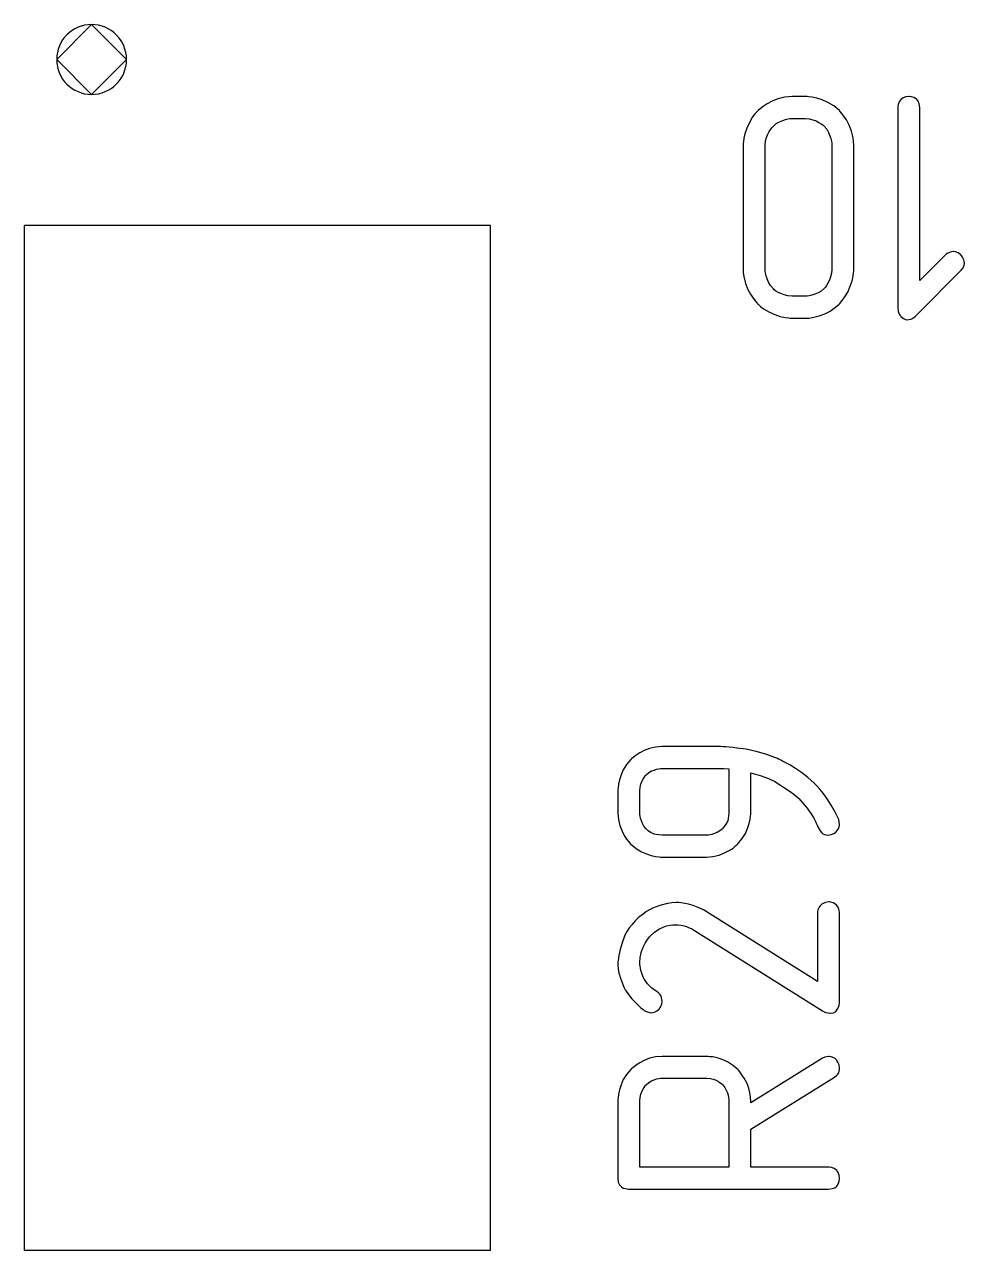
# Model space of a CAD drawing. Header units: inches. Extents: x 0 to 594, y -420 to 0.
# Drawn here: x 178.64 to 182.68, y -98.6 to -93.33 of the extents above; entities that cross this region are included whole.
import ezdxf

# ---------------------------------------------------------------- set-up
doc = ezdxf.new("R2010")
doc.units = ezdxf.units.IN
doc.header["$MEASUREMENT"] = 0

msp = doc.modelspace()

# ---------------------------------------------------------------- linework, layer by layer
at = {"color": 18, "true_color": 0x000000}
for p, q in [((178.9284, -93.3328), (178.7784, -93.4828)), ((179.0784, -93.4828), (178.9284, -93.3328)), ((178.7784, -93.4828), (178.9284, -93.6328)), ((178.9284, -93.6328), (179.0784, -93.4828)), ((181.8109, -93.6847), (181.7982, -93.6945)), ((181.8278, -93.6734), (181.8109, -93.6847)), ((181.8489, -93.6621), (181.8278, -93.6734)), ((181.8743, -93.6523), (181.8489, -93.6621)), ((181.9039, -93.6452), (181.8743, -93.6523)), ((181.9194, -93.6438), (181.9039, -93.6452)), ((181.9349, -93.6424), (181.9194, -93.6438)), ((181.9998, -93.6424), (181.9349, -93.6424)), ((182.0054, -93.6438), (181.9998, -93.6424)), ((182.0209, -93.6452), (182.0054, -93.6438)), ((182.0406, -93.6494), (182.0209, -93.6452)), ((182.0646, -93.6565), (182.0406, -93.6494)), ((182.0886, -93.6678), (182.0646, -93.6565)), ((182.1139, -93.6819), (182.0886, -93.6678)), ((182.1379, -93.7016), (182.1139, -93.6819)), ((182.3903, -93.6762), (182.3888, -93.6847)), ((182.3888, -93.6847), (182.3888, -93.6875)), ((182.3888, -93.6875), (182.3888, -93.6889)), ((182.3888, -93.6889), (182.3888, -94.546)), ((182.3945, -93.6649), (182.3903, -93.6762)), ((182.4029, -93.6537), (182.3945, -93.6649)), ((182.4058, -93.6523), (182.4029, -93.6537)), ((182.4114, -93.648), (182.4058, -93.6523)), ((182.4227, -93.6438), (182.4114, -93.648)), ((182.4368, -93.6424), (182.4227, -93.6438)), ((182.4396, -93.6424), (182.4368, -93.6424)), ((182.4481, -93.6438), (182.4396, -93.6424)), ((182.4579, -93.6466), (182.4481, -93.6438)), ((182.4692, -93.6537), (182.4579, -93.6466)), ((182.472, -93.6565), (182.4692, -93.6537)), ((182.4762, -93.6621), (182.472, -93.6565)), ((182.4805, -93.6734), (182.4762, -93.6621)), ((182.4833, -93.6889), (182.4805, -93.6734)), ((182.4833, -94.4318), (182.4833, -93.6889)), ((181.7658, -93.7284), (181.7517, -93.7538)), ((181.7756, -93.7157), (181.7658, -93.7284)), ((181.7869, -93.7044), (181.7756, -93.7157)), ((181.7897, -93.7016), (181.7869, -93.7044)), ((181.7982, -93.6945), (181.7897, -93.7016)), ((181.8954, -93.7453), (181.9067, -93.7411)), ((181.9067, -93.7411), (181.918, -93.7382)), ((181.918, -93.7382), (181.9265, -93.7368)), ((181.9265, -93.7368), (181.9913, -93.7368)), ((181.9913, -93.7368), (182.0082, -93.7382)), ((182.0082, -93.7382), (182.0237, -93.7425)), ((182.1379, -93.703), (182.1379, -93.7016)), ((182.1407, -93.7044), (182.1379, -93.703)), ((182.1478, -93.7129), (182.1407, -93.7044)), ((182.1576, -93.7256), (182.1478, -93.7129)), ((182.1689, -93.7425), (182.1576, -93.7256)), ((181.7404, -93.7777), (181.7319, -93.8017)), ((181.7517, -93.7538), (181.7404, -93.7777)), ((181.8306, -93.8031), (181.8362, -93.7918)), ((181.8362, -93.7918), (181.8433, -93.7819)), ((181.8433, -93.7819), (181.8489, -93.7749)), ((181.8489, -93.7749), (181.8532, -93.7707)), ((181.8532, -93.7707), (181.8546, -93.7693)), ((181.8546, -93.7693), (181.8673, -93.758)), ((181.8673, -93.758), (181.8813, -93.7509)), ((181.8813, -93.7509), (181.8954, -93.7453)), ((182.0237, -93.7425), (182.0378, -93.7467)), ((182.0378, -93.7467), (182.0505, -93.7538)), ((182.0505, -93.7538), (182.0604, -93.7594)), ((182.0604, -93.7594), (182.0674, -93.7636)), ((182.0674, -93.7636), (182.0717, -93.7678)), ((182.0717, -93.7678), (182.0731, -93.7693)), ((182.0731, -93.7693), (182.0843, -93.7819)), ((182.0843, -93.7819), (182.0914, -93.796)), ((182.1802, -93.765), (182.1689, -93.7425)), ((182.1901, -93.7904), (182.1802, -93.765)), ((182.1971, -93.8186), (182.1901, -93.7904)), ((181.7263, -93.8369), (181.7249, -93.8426)), ((181.7249, -93.8426), (181.7249, -93.8468)), ((181.7249, -93.8468), (181.7249, -93.8496)), ((181.7277, -93.8214), (181.7263, -93.8369)), ((181.7319, -93.8017), (181.7277, -93.8214)), ((181.8193, -93.851), (181.8207, -93.8327)), ((181.8207, -93.8327), (181.825, -93.8172)), ((181.825, -93.8172), (181.8306, -93.8031)), ((182.0914, -93.796), (182.097, -93.8101)), ((182.097, -93.8101), (182.1013, -93.8228)), ((182.1013, -93.8228), (182.1041, -93.8341)), ((182.1041, -93.8341), (182.1055, -93.8426)), ((182.1055, -93.8426), (182.1055, -93.8496)), ((182.1985, -93.8341), (182.1971, -93.8186)), ((182.1999, -93.851), (182.1985, -93.8341)), ((181.7249, -93.8496), (181.7249, -93.851)), ((181.7249, -93.851), (181.7249, -94.3839)), ((181.8193, -94.3839), (181.8193, -93.851)), ((182.1055, -93.8496), (182.1055, -93.851)), ((182.1055, -93.851), (182.1055, -94.3839)), ((182.1999, -94.3839), (182.1999, -93.851)), ((180.6404, -94.1962), (178.6404, -94.1962)), ((178.6404, -98.5962), (178.6404, -94.1962)), ((180.6404, -98.5962), (180.6404, -94.1962)), ((182.5961, -94.319), (182.5932, -94.3219)), ((182.6031, -94.3148), (182.5961, -94.319)), ((182.6144, -94.3106), (182.6031, -94.3148)), ((182.6271, -94.3078), (182.6144, -94.3106)), ((182.6299, -94.3078), (182.6271, -94.3078)), ((182.637, -94.3092), (182.6299, -94.3078)), ((182.6482, -94.3134), (182.637, -94.3092)), ((182.6595, -94.3219), (182.6482, -94.3134)), ((182.5932, -94.3219), (182.4833, -94.4318)), ((182.6595, -94.3233), (182.6595, -94.3219)), ((182.6623, -94.3247), (182.6595, -94.3233)), ((182.6666, -94.3317), (182.6623, -94.3247)), ((182.6722, -94.343), (182.6666, -94.3317)), ((182.6694, -94.3768), (182.6736, -94.3656)), ((182.6736, -94.3486), (182.6722, -94.343)), ((182.675, -94.3557), (182.6736, -94.3486)), ((182.6736, -94.3656), (182.675, -94.3585)), ((182.675, -94.3571), (182.675, -94.3557)), ((182.675, -94.3585), (182.675, -94.3571)), ((181.7249, -94.3839), (181.7249, -94.3994)), ((181.7249, -94.3994), (181.7277, -94.4149)), ((181.7277, -94.4149), (181.7347, -94.4445)), ((181.8193, -94.3867), (181.8193, -94.3839)), ((181.8193, -94.3923), (181.8193, -94.3867)), ((181.8207, -94.4008), (181.8193, -94.3923)), ((181.8236, -94.4121), (181.8207, -94.4008)), ((181.8278, -94.4248), (181.8236, -94.4121)), ((181.8334, -94.4389), (181.8278, -94.4248)), ((182.0999, -94.4163), (182.0956, -94.4304)), ((182.1041, -94.4008), (182.0999, -94.4163)), ((182.1055, -94.3839), (182.1041, -94.4008)), ((182.1929, -94.4332), (182.1971, -94.4135)), ((182.1971, -94.4135), (182.1985, -94.398)), ((182.1985, -94.398), (182.1999, -94.3923)), ((182.1999, -94.3853), (182.1999, -94.3839)), ((182.1999, -94.3881), (182.1999, -94.3853)), ((182.1999, -94.3923), (182.1999, -94.3881)), ((182.4706, -94.5798), (182.6609, -94.3881)), ((182.6609, -94.3881), (182.6694, -94.3768)), ((181.7347, -94.4445), (181.7446, -94.4699)), ((181.7446, -94.4699), (181.7559, -94.491)), ((181.8419, -94.453), (181.8334, -94.4389)), ((181.8532, -94.4656), (181.8419, -94.453)), ((181.8546, -94.4671), (181.8532, -94.4656)), ((181.8588, -94.4713), (181.8546, -94.4671)), ((181.8658, -94.4769), (181.8588, -94.4713)), ((181.8757, -94.4826), (181.8658, -94.4769)), ((182.0604, -94.4769), (182.0463, -94.4854)), ((182.0731, -94.4656), (182.0604, -94.4769)), ((182.0745, -94.4642), (182.0731, -94.4656)), ((182.0787, -94.46), (182.0745, -94.4642)), ((182.0829, -94.453), (182.0787, -94.46)), ((182.0886, -94.4431), (182.0829, -94.453)), ((182.0956, -94.4304), (182.0886, -94.4431)), ((182.1746, -94.4812), (182.1844, -94.4558)), ((182.1844, -94.4558), (182.1929, -94.4332)), ((181.7559, -94.491), (181.7686, -94.5079)), ((181.7686, -94.5079), (181.7784, -94.5206)), ((181.7784, -94.5206), (181.7855, -94.5291)), ((181.7855, -94.5291), (181.7869, -94.5319)), ((181.887, -94.4882), (181.8757, -94.4826)), ((181.9011, -94.4938), (181.887, -94.4882)), ((181.9166, -94.4981), (181.9011, -94.4938)), ((181.9349, -94.4995), (181.9166, -94.4981)), ((181.9166, -94.4981), (181.9166, -94.4981)), ((181.9998, -94.4995), (181.9349, -94.4995)), ((182.0082, -94.4981), (181.9998, -94.4995)), ((182.0195, -94.4953), (182.0082, -94.4981)), ((182.0322, -94.491), (182.0195, -94.4953)), ((182.0463, -94.4854), (182.0322, -94.491)), ((182.1379, -94.5319), (182.1393, -94.5305)), ((182.1393, -94.5305), (182.1506, -94.5178)), ((182.1506, -94.5178), (182.1591, -94.5065)), ((182.1591, -94.5065), (182.1746, -94.4812)), ((181.7869, -94.5319), (181.7883, -94.5319)), ((181.7883, -94.5319), (181.7996, -94.5432)), ((181.7996, -94.5432), (181.8123, -94.5531)), ((181.8123, -94.5531), (181.8376, -94.5671)), ((181.8376, -94.5671), (181.8616, -94.5784)), ((181.8616, -94.5784), (181.8842, -94.5869)), ((182.0519, -94.5841), (182.0759, -94.5742)), ((182.0759, -94.5742), (182.0984, -94.5629)), ((182.0984, -94.5629), (182.1154, -94.5502)), ((182.1154, -94.5502), (182.128, -94.5404)), ((182.128, -94.5404), (182.1365, -94.5333)), ((182.1365, -94.5333), (182.1379, -94.5319)), ((182.3888, -94.546), (182.3903, -94.5629)), ((182.3903, -94.5629), (182.3945, -94.5756)), ((182.3945, -94.5756), (182.4001, -94.5841)), ((182.465, -94.5855), (182.4692, -94.5812)), ((182.4692, -94.5812), (182.4706, -94.5798)), ((181.8842, -94.5869), (181.9053, -94.5911)), ((181.9053, -94.5911), (181.9208, -94.5925)), ((181.9208, -94.5925), (181.9265, -94.5939)), ((181.9265, -94.5939), (182.0068, -94.5939)), ((181.9265, -94.5939), (181.9265, -94.5939)), ((182.0068, -94.5939), (182.0223, -94.5911)), ((182.0223, -94.5911), (182.0519, -94.5841)), ((182.4001, -94.5841), (182.4015, -94.5869)), ((182.4015, -94.5869), (182.4128, -94.5953)), ((182.4128, -94.5953), (182.4213, -94.5996)), ((182.4213, -94.5996), (182.4269, -94.601)), ((182.4269, -94.601), (182.4283, -94.601)), ((182.4269, -94.601), (182.4269, -94.601)), ((182.4283, -94.601), (182.4368, -94.5996)), ((182.4368, -94.5996), (182.4438, -94.5982)), ((182.4438, -94.5982), (182.4495, -94.5968)), ((182.4495, -94.5968), (182.4509, -94.5953)), ((182.4509, -94.5953), (182.4579, -94.5911)), ((182.4579, -94.5911), (182.465, -94.5855)), ((181.2656, -96.47), (181.2529, -96.4798)), ((181.2811, -96.4601), (181.2656, -96.47)), ((181.3008, -96.4502), (181.2811, -96.4601)), ((181.3234, -96.4404), (181.3008, -96.4502)), ((181.3488, -96.4347), (181.3234, -96.4404)), ((181.377, -96.4319), (181.3488, -96.4347)), ((181.6152, -96.4319), (181.377, -96.4319)), ((181.6166, -96.4319), (181.6152, -96.4319)), ((181.6208, -96.4319), (181.6166, -96.4319)), ((181.6279, -96.4319), (181.6208, -96.4319)), ((181.6378, -96.4333), (181.6279, -96.4319)), ((181.6504, -96.4333), (181.6378, -96.4333)), ((181.6645, -96.4347), (181.6504, -96.4333)), ((181.6815, -96.4361), (181.6645, -96.4347)), ((181.6984, -96.439), (181.6815, -96.4361)), ((181.7378, -96.4446), (181.6984, -96.439)), ((181.7815, -96.4545), (181.7378, -96.4446)), ((181.8267, -96.4672), (181.7815, -96.4545)), ((181.8718, -96.4841), (181.8267, -96.4672)), ((181.2247, -96.5094), (181.2106, -96.532)), ((181.243, -96.4883), (181.2247, -96.5094)), ((181.2459, -96.4855), (181.243, -96.4883)), ((181.2529, -96.4798), (181.2459, -96.4855)), ((181.3431, -96.5334), (181.353, -96.5292)), ((181.353, -96.5292), (181.3629, -96.5278)), ((181.3629, -96.5278), (181.3699, -96.5264)), ((181.3699, -96.5264), (181.3756, -96.5264)), ((181.3756, -96.5264), (181.377, -96.5264)), ((181.377, -96.5264), (181.6166, -96.5264)), ((181.6166, -96.5264), (181.642, -96.5264)), ((181.642, -96.5264), (181.6631, -96.5278)), ((181.6631, -96.5278), (181.6631, -96.7181)), ((181.8732, -96.4841), (181.8718, -96.4841)), ((181.876, -96.4855), (181.8732, -96.4841)), ((181.8802, -96.4883), (181.876, -96.4855)), ((181.8873, -96.4911), (181.8802, -96.4883)), ((181.8943, -96.4954), (181.8873, -96.4911)), ((181.9028, -96.4996), (181.8943, -96.4954)), ((181.9253, -96.5109), (181.9028, -96.4996)), ((181.9493, -96.5264), (181.9253, -96.5109)), ((181.9761, -96.5447), (181.9493, -96.5264)), ((181.1937, -96.5757), (181.1895, -96.594)), ((181.2008, -96.5546), (181.1937, -96.5757)), ((181.2106, -96.532), (181.2008, -96.5546)), ((181.2853, -96.594), (181.2896, -96.5828)), ((181.2896, -96.5828), (181.2952, -96.5729)), ((181.2952, -96.5729), (181.3008, -96.5658)), ((181.3008, -96.5658), (181.3051, -96.5588)), ((181.3051, -96.5588), (181.3079, -96.556)), ((181.3079, -96.556), (181.3093, -96.5546)), ((181.3093, -96.5546), (181.3206, -96.5447)), ((181.3206, -96.5447), (181.3319, -96.5376)), ((181.3319, -96.5376), (181.3431, -96.5334)), ((181.7576, -96.7251), (181.7576, -96.5461)), ((181.7576, -96.5461), (181.7985, -96.5574)), ((181.7985, -96.5574), (181.8337, -96.5701)), ((181.8337, -96.5701), (181.8605, -96.5828)), ((181.8605, -96.5828), (181.8859, -96.5983)), ((182.0029, -96.5658), (181.9761, -96.5447)), ((182.0297, -96.5898), (182.0029, -96.5658)), ((181.1881, -96.6095), (181.1867, -96.6152)), ((181.1867, -96.6152), (181.1867, -96.7181)), ((181.1867, -96.6152), (181.1867, -96.6152)), ((181.1895, -96.594), (181.1881, -96.6095)), ((181.2811, -96.6222), (181.2825, -96.6081)), ((181.2811, -96.7251), (181.2811, -96.6222)), ((181.2825, -96.6081), (181.2853, -96.594)), ((181.2825, -96.6081), (181.2825, -96.6081)), ((181.8859, -96.5983), (181.907, -96.6124)), ((181.907, -96.6124), (181.9267, -96.625)), ((181.9267, -96.625), (181.9423, -96.6377)), ((182.0311, -96.5912), (182.0297, -96.5898)), ((182.0325, -96.5926), (182.0311, -96.5912)), ((182.0367, -96.5968), (182.0325, -96.5926)), ((182.0409, -96.6011), (182.0367, -96.5968)), ((182.0536, -96.6152), (182.0409, -96.6011)), ((182.0691, -96.6335), (182.0536, -96.6152)), ((182.086, -96.6575), (182.0691, -96.6335)), ((181.9423, -96.6377), (181.9535, -96.6476)), ((181.9535, -96.6476), (181.9606, -96.6532)), ((181.9606, -96.6532), (181.9634, -96.6561)), ((181.9634, -96.6561), (181.9831, -96.6772)), ((181.9831, -96.6772), (182.0001, -96.6969)), ((182.103, -96.6843), (182.086, -96.6575)), ((182.1199, -96.7139), (182.103, -96.6843)), ((181.1867, -96.7181), (181.1895, -96.7463)), ((181.2825, -96.7322), (181.2811, -96.7251)), ((181.2839, -96.7406), (181.2825, -96.7322)), ((181.2882, -96.7519), (181.2839, -96.7406)), ((181.6617, -96.7308), (181.6603, -96.742)), ((181.6631, -96.7181), (181.6617, -96.7308)), ((181.7548, -96.7449), (181.7562, -96.7308)), ((181.7562, -96.7308), (181.7576, -96.7251)), ((182.0001, -96.6969), (182.0057, -96.7054)), ((182.0057, -96.7054), (182.0099, -96.711)), ((182.0099, -96.711), (182.0127, -96.7153)), ((182.0127, -96.7153), (182.0141, -96.7167)), ((182.0141, -96.7167), (182.0282, -96.7406)), ((182.0282, -96.7406), (182.0339, -96.7519)), ((182.1354, -96.7463), (182.1199, -96.7139)), ((181.1895, -96.7463), (181.1951, -96.7717)), ((181.1951, -96.7717), (181.205, -96.7956)), ((181.2924, -96.7632), (181.2882, -96.7519)), ((181.2994, -96.7745), (181.2924, -96.7632)), ((181.3093, -96.7857), (181.2994, -96.7745)), ((181.3121, -96.7886), (181.3093, -96.7857)), ((181.3178, -96.7942), (181.3121, -96.7886)), ((181.3276, -96.8013), (181.3178, -96.7942)), ((181.6251, -96.7942), (181.6138, -96.8013)), ((181.6363, -96.7857), (181.6251, -96.7942)), ((181.6378, -96.7829), (181.6363, -96.7857)), ((181.6434, -96.7759), (181.6378, -96.7829)), ((181.6504, -96.766), (181.6434, -96.7759)), ((181.6575, -96.7547), (181.6504, -96.766)), ((181.6589, -96.7519), (181.6575, -96.7533)), ((181.6575, -96.7533), (181.6575, -96.7547)), ((181.6603, -96.742), (181.6589, -96.7519)), ((181.735, -96.8055), (181.7435, -96.7843)), ((181.7435, -96.7843), (181.7505, -96.7632)), ((181.7505, -96.7632), (181.7548, -96.7449)), ((182.0339, -96.7519), (182.0381, -96.7618)), ((182.0381, -96.7618), (182.0423, -96.7702)), ((182.0423, -96.7702), (182.0452, -96.7773)), ((182.0452, -96.7773), (182.048, -96.7815)), ((182.048, -96.7815), (182.048, -96.7829)), ((182.048, -96.7829), (182.055, -96.7942)), ((182.055, -96.7942), (182.0607, -96.8013)), ((182.1241, -96.7984), (182.1326, -96.7872)), ((182.1326, -96.7872), (182.1368, -96.7773)), ((182.1382, -96.7674), (182.1354, -96.7463)), ((182.1368, -96.7773), (182.1382, -96.7702)), ((182.1382, -96.7702), (182.1382, -96.7674)), ((181.205, -96.7956), (181.2148, -96.8139)), ((181.2148, -96.8139), (181.2247, -96.8309)), ((181.2247, -96.8309), (181.2346, -96.8421)), ((181.2346, -96.8421), (181.2402, -96.8492)), ((181.3403, -96.8069), (181.3276, -96.8013)), ((181.3417, -96.8069), (181.3403, -96.8069)), ((181.3431, -96.8083), (181.3417, -96.8069)), ((181.3516, -96.8097), (181.3431, -96.8083)), ((181.3629, -96.8111), (181.3516, -96.8097)), ((181.377, -96.8125), (181.3629, -96.8111)), ((181.5687, -96.8125), (181.377, -96.8125)), ((181.5701, -96.8125), (181.5687, -96.8125)), ((181.5757, -96.8125), (181.5701, -96.8125)), ((181.5828, -96.8111), (181.5757, -96.8125)), ((181.5912, -96.8097), (181.5828, -96.8111)), ((181.6025, -96.8055), (181.5912, -96.8097)), ((181.6138, -96.8013), (181.6025, -96.8055)), ((181.7026, -96.8506), (181.7209, -96.828)), ((181.7209, -96.828), (181.735, -96.8055)), ((182.0607, -96.8013), (182.0663, -96.8055)), ((182.0663, -96.8055), (182.0677, -96.8069)), ((182.0677, -96.8069), (182.0748, -96.8097)), ((182.0748, -96.8097), (182.0818, -96.8111)), ((182.0818, -96.8111), (182.0875, -96.8125)), ((182.0875, -96.8125), (182.0889, -96.8125)), ((182.0889, -96.8125), (182.103, -96.8097)), ((182.103, -96.8097), (182.1142, -96.8055)), ((182.1142, -96.8055), (182.1213, -96.8013)), ((182.1213, -96.8013), (182.1227, -96.7984)), ((182.1227, -96.7984), (182.1241, -96.7984)), ((181.2402, -96.8492), (181.243, -96.852)), ((181.243, -96.852), (181.2656, -96.8703)), ((181.2656, -96.8703), (181.2882, -96.8844)), ((181.2882, -96.8844), (181.3107, -96.8929)), ((181.3107, -96.8929), (181.3304, -96.8999)), ((181.5955, -96.9042), (181.6223, -96.8985)), ((181.6223, -96.8985), (181.6448, -96.8887)), ((181.6448, -96.8887), (181.6645, -96.8788)), ((181.6645, -96.8788), (181.6815, -96.8689)), ((181.6815, -96.8689), (181.6927, -96.8591)), ((181.6927, -96.8591), (181.6998, -96.8534)), ((181.6998, -96.8534), (181.7026, -96.8506)), ((181.3304, -96.8999), (181.3488, -96.9042)), ((181.3488, -96.9042), (181.3643, -96.9056)), ((181.3643, -96.9056), (181.3699, -96.907)), ((181.3699, -96.907), (181.3741, -96.907)), ((181.3741, -96.907), (181.3756, -96.907)), ((181.3756, -96.907), (181.377, -96.907)), ((181.377, -96.907), (181.5673, -96.907)), ((181.5673, -96.907), (181.5955, -96.9042)), ((181.4009, -97.1058), (181.3671, -97.1156)), ((181.4193, -97.1043), (181.4009, -97.1058)), ((181.4376, -97.1029), (181.4193, -97.1043)), ((181.4404, -97.1029), (181.4376, -97.1029)), ((181.4474, -97.1029), (181.4404, -97.1029)), ((181.4587, -97.1043), (181.4474, -97.1029)), ((181.4742, -97.1072), (181.4587, -97.1043)), ((181.4911, -97.11), (181.4742, -97.1072)), ((181.5109, -97.1156), (181.4911, -97.11)), ((182.0621, -97.11), (182.0593, -97.1128)), ((182.0691, -97.1058), (182.0621, -97.11)), ((182.079, -97.1015), (182.0691, -97.1058)), ((182.0917, -97.0987), (182.079, -97.1015)), ((182.0945, -97.0987), (182.0917, -97.0987)), ((182.1015, -97.1001), (182.0945, -97.0987)), ((182.1114, -97.1043), (182.1015, -97.1001)), ((182.1227, -97.1114), (182.1114, -97.1043)), ((181.2811, -97.1621), (181.2741, -97.1678)), ((181.2896, -97.1565), (181.2811, -97.1621)), ((181.3107, -97.141), (181.2896, -97.1565)), ((181.3361, -97.1269), (181.3107, -97.141)), ((181.3671, -97.1156), (181.3361, -97.1269)), ((181.532, -97.1241), (181.5109, -97.1156)), ((181.5546, -97.1339), (181.532, -97.1241)), ((182.0438, -97.4413), (181.5546, -97.1339)), ((182.0452, -97.1339), (182.0438, -97.1424)), ((182.0438, -97.1424), (182.0438, -97.4413)), ((182.0508, -97.1227), (182.0452, -97.1339)), ((182.0536, -97.1184), (182.0508, -97.1227)), ((182.0593, -97.1128), (182.0536, -97.1184)), ((182.1255, -97.1128), (182.1227, -97.1114)), ((182.1297, -97.1198), (182.1255, -97.1128)), ((182.1354, -97.1297), (182.1297, -97.1198)), ((182.1368, -97.1368), (182.1354, -97.1297)), ((182.1382, -97.1452), (182.1368, -97.1368)), ((182.1382, -97.5343), (182.1382, -97.1452)), ((181.236, -97.2115), (181.2261, -97.227)), ((181.2487, -97.196), (181.236, -97.2115)), ((181.2614, -97.1805), (181.2487, -97.196)), ((181.2628, -97.1791), (181.2614, -97.1805)), ((181.2642, -97.1776), (181.2628, -97.1791)), ((181.2684, -97.1734), (181.2642, -97.1776)), ((181.2741, -97.1678), (181.2684, -97.1734)), ((181.3629, -97.2171), (181.3812, -97.2087)), ((181.3812, -97.2087), (181.3967, -97.203)), ((181.3967, -97.203), (181.4122, -97.2002)), ((181.4122, -97.2002), (181.4235, -97.1974)), ((181.4235, -97.1974), (181.4305, -97.1974)), ((181.4305, -97.1974), (181.4319, -97.1974)), ((181.4319, -97.1974), (181.4334, -97.1974)), ((181.4334, -97.1974), (181.446, -97.1988)), ((181.446, -97.1988), (181.4587, -97.2002)), ((181.4587, -97.2002), (181.4714, -97.203)), ((181.4714, -97.203), (181.4813, -97.2058)), ((181.4813, -97.2058), (181.4911, -97.2101)), ((181.4911, -97.2101), (181.4982, -97.2129)), ((181.4982, -97.2129), (181.5038, -97.2143)), ((181.5038, -97.2143), (181.5052, -97.2157)), ((181.2177, -97.2425), (181.205, -97.2749)), ((181.2261, -97.227), (181.2177, -97.2425)), ((181.3051, -97.2763), (181.3149, -97.2608)), ((181.3149, -97.2608), (181.3206, -97.2538)), ((181.3206, -97.2538), (181.3234, -97.2495)), ((181.3234, -97.2495), (181.3262, -97.2467)), ((181.3262, -97.2467), (181.3276, -97.2453)), ((181.3276, -97.2453), (181.3445, -97.2298)), ((181.3445, -97.2298), (181.3629, -97.2171)), ((181.5052, -97.2157), (182.0649, -97.5667)), ((181.1965, -97.3045), (181.1909, -97.3299)), ((181.205, -97.2749), (181.1965, -97.3045)), ((181.2853, -97.3257), (181.2867, -97.3172)), ((181.2867, -97.3172), (181.2896, -97.3087)), ((181.2896, -97.3087), (181.2924, -97.3031)), ((181.2924, -97.3031), (181.2938, -97.2989)), ((181.2938, -97.2975), (181.3051, -97.2763)), ((181.2938, -97.2989), (181.2938, -97.2975)), ((181.1881, -97.351), (181.1867, -97.3581)), ((181.1867, -97.3581), (181.1867, -97.3694)), ((181.1867, -97.3581), (181.1867, -97.3581)), ((181.1867, -97.3694), (181.1881, -97.3877)), ((181.1895, -97.3412), (181.1881, -97.351)), ((181.1909, -97.3299), (181.1895, -97.3412)), ((181.2811, -97.3623), (181.2825, -97.3369)), ((181.2811, -97.368), (181.2811, -97.3623)), ((181.2825, -97.375), (181.2811, -97.368)), ((181.2825, -97.3369), (181.2853, -97.3257)), ((181.1881, -97.3877), (181.1909, -97.406)), ((181.1909, -97.406), (181.1937, -97.4131)), ((181.1937, -97.4131), (181.1951, -97.4187)), ((181.1951, -97.4187), (181.1965, -97.4215)), ((181.1965, -97.4215), (181.1965, -97.4229)), ((181.1965, -97.4229), (181.2036, -97.4427)), ((181.2839, -97.3835), (181.2825, -97.375)), ((181.2853, -97.3947), (181.2839, -97.3835)), ((181.2896, -97.406), (181.2853, -97.3947)), ((181.2938, -97.4187), (181.2896, -97.406)), ((181.3008, -97.4314), (181.2938, -97.4187)), ((181.2036, -97.4427), (181.212, -97.461)), ((181.212, -97.461), (181.2148, -97.468)), ((181.2148, -97.468), (181.2177, -97.4737)), ((181.2177, -97.4737), (181.2191, -97.4765)), ((181.2191, -97.4765), (181.2205, -97.4779)), ((181.2205, -97.4779), (181.2332, -97.4976)), ((181.3022, -97.4328), (181.3008, -97.4314)), ((181.3051, -97.437), (181.3022, -97.4328)), ((181.3093, -97.4427), (181.3051, -97.437)), ((181.3149, -97.4511), (181.3093, -97.4427)), ((181.3234, -97.4596), (181.3149, -97.4511)), ((181.3333, -97.4695), (181.3234, -97.4596)), ((181.3558, -97.4864), (181.3333, -97.4695)), ((181.2332, -97.4976), (181.2473, -97.516)), ((181.2473, -97.516), (181.2614, -97.5301)), ((181.2614, -97.5301), (181.2741, -97.5428)), ((181.3572, -97.4878), (181.3558, -97.4864)), ((181.3615, -97.4906), (181.3572, -97.4878)), ((181.3671, -97.4962), (181.3615, -97.4906)), ((181.3727, -97.5047), (181.3671, -97.4962)), ((181.377, -97.5258), (181.3727, -97.5047)), ((181.3756, -97.5371), (181.377, -97.5287)), ((181.377, -97.5287), (181.377, -97.5258)), ((181.2741, -97.5428), (181.2853, -97.554)), ((181.2853, -97.554), (181.2952, -97.5611)), ((181.2952, -97.5611), (181.3008, -97.5653)), ((181.3008, -97.5653), (181.3037, -97.5667)), ((181.3037, -97.5667), (181.3149, -97.571)), ((181.3149, -97.571), (181.3234, -97.5738)), ((181.3234, -97.5738), (181.329, -97.5752)), ((181.329, -97.5752), (181.3304, -97.5752)), ((181.3304, -97.5752), (181.3375, -97.5738)), ((181.3375, -97.5738), (181.3445, -97.5724)), ((181.3445, -97.5724), (181.3544, -97.5667)), ((181.3544, -97.5667), (181.3615, -97.5625)), ((181.3615, -97.5625), (181.3643, -97.5597)), ((181.3643, -97.5597), (181.3713, -97.5484)), ((181.3713, -97.5484), (181.3756, -97.5371)), ((182.0649, -97.5667), (182.079, -97.5738)), ((182.079, -97.5738), (182.0903, -97.5766)), ((182.0903, -97.5766), (182.0973, -97.578)), ((182.0973, -97.578), (182.1001, -97.578)), ((182.1001, -97.578), (182.1128, -97.5752)), ((182.1128, -97.5752), (182.1227, -97.5695)), ((182.1227, -97.5695), (182.1283, -97.5611)), ((182.1283, -97.5611), (182.134, -97.5512)), ((182.134, -97.5512), (182.1368, -97.5428)), ((182.1368, -97.5428), (182.1382, -97.5343)), ((181.2811, -97.7909), (181.2656, -97.8007)), ((181.3008, -97.781), (181.2811, -97.7909)), ((181.3234, -97.7711), (181.3008, -97.781)), ((181.3488, -97.7655), (181.3234, -97.7711)), ((181.377, -97.7627), (181.3488, -97.7655)), ((181.5673, -97.7627), (181.377, -97.7627)), ((181.5687, -97.7627), (181.5673, -97.7627)), ((181.5701, -97.7627), (181.5687, -97.7627)), ((181.5743, -97.7627), (181.5701, -97.7627)), ((181.58, -97.7641), (181.5743, -97.7627)), ((181.5955, -97.7655), (181.58, -97.7641)), ((181.6138, -97.7697), (181.5955, -97.7655)), ((181.6349, -97.7768), (181.6138, -97.7697)), ((181.6575, -97.7866), (181.6349, -97.7768)), ((181.68, -97.8007), (181.6575, -97.7866)), ((182.0649, -97.7711), (181.7576, -97.9628)), ((182.0762, -97.7669), (182.0649, -97.7711)), ((182.0917, -97.7627), (182.0762, -97.7669)), ((182.0931, -97.7627), (182.0917, -97.7627)), ((182.0945, -97.7627), (182.0931, -97.7627)), ((182.103, -97.7641), (182.0945, -97.7627)), ((182.1142, -97.7697), (182.103, -97.7641)), ((182.1199, -97.7725), (182.1142, -97.7697)), ((182.1255, -97.7782), (182.1199, -97.7725)), ((182.1269, -97.781), (182.1255, -97.7782)), ((182.1312, -97.788), (182.1269, -97.781)), ((182.1368, -97.7993), (182.1312, -97.788)), ((181.2247, -97.8402), (181.2106, -97.8628)), ((181.243, -97.8191), (181.2247, -97.8402)), ((181.2459, -97.8162), (181.243, -97.8191)), ((181.2529, -97.8106), (181.2459, -97.8162)), ((181.2656, -97.8007), (181.2529, -97.8106)), ((181.7026, -97.8191), (181.68, -97.8007)), ((181.7054, -97.8219), (181.7026, -97.8191)), ((181.7111, -97.8289), (181.7054, -97.8219)), ((181.7195, -97.8416), (181.7111, -97.8289)), ((181.7294, -97.8571), (181.7195, -97.8416)), ((182.1171, -97.8515), (182.1255, -97.8444)), ((182.1255, -97.8444), (182.1312, -97.8388)), ((182.1312, -97.8388), (182.134, -97.8346)), ((182.134, -97.8346), (182.1354, -97.8332)), ((182.1354, -97.8332), (182.1368, -97.8261)), ((182.1382, -97.8134), (182.1368, -97.7993)), ((182.1368, -97.8261), (182.1382, -97.8191)), ((182.1382, -97.8191), (182.1382, -97.8134)), ((181.2008, -97.8853), (181.1937, -97.9065)), ((181.2106, -97.8628), (181.2008, -97.8853)), ((181.2952, -97.9036), (181.3008, -97.8966)), ((181.3008, -97.8966), (181.3051, -97.8895)), ((181.3051, -97.8895), (181.3079, -97.8867)), ((181.3079, -97.8867), (181.3093, -97.8853)), ((181.3093, -97.8853), (181.3206, -97.8754)), ((181.3206, -97.8754), (181.3319, -97.8684)), ((181.3319, -97.8684), (181.3431, -97.8642)), ((181.3431, -97.8642), (181.353, -97.8599)), ((181.353, -97.8599), (181.3629, -97.8585)), ((181.3629, -97.8585), (181.3699, -97.8571)), ((181.3699, -97.8571), (181.3756, -97.8571)), ((181.3756, -97.8571), (181.377, -97.8571)), ((181.377, -97.8571), (181.5687, -97.8571)), ((181.5687, -97.8571), (181.5842, -97.8585)), ((181.5842, -97.8585), (181.5969, -97.8614)), ((181.5969, -97.8614), (181.6096, -97.8656)), ((181.6096, -97.8656), (181.6194, -97.8712)), ((181.6194, -97.8712), (181.6265, -97.8769)), ((181.6265, -97.8769), (181.6335, -97.8811)), ((181.6335, -97.8811), (181.6363, -97.8839)), ((181.6363, -97.8839), (181.6378, -97.8853)), ((181.6378, -97.8853), (181.6462, -97.8966)), ((181.6462, -97.8966), (181.6519, -97.9079)), ((181.7407, -97.8769), (181.7294, -97.8571)), ((181.7491, -97.8994), (181.7407, -97.8769)), ((181.7548, -97.9262), (181.7491, -97.8994)), ((181.7576, -98.0756), (182.1171, -97.8515)), ((181.1881, -97.9403), (181.1867, -97.9459)), ((181.1867, -97.9459), (181.1867, -98.2871)), ((181.1867, -97.9459), (181.1867, -97.9459)), ((181.1895, -97.9248), (181.1881, -97.9403)), ((181.1937, -97.9065), (181.1895, -97.9248)), ((181.2811, -97.953), (181.2825, -97.9389)), ((181.2825, -97.9389), (181.2853, -97.9248)), ((181.2825, -97.9389), (181.2825, -97.9389)), ((181.2853, -97.9248), (181.2896, -97.9135)), ((181.2896, -97.9135), (181.2952, -97.9036)), ((181.6519, -97.9079), (181.6575, -97.9191)), ((181.6575, -97.9191), (181.6603, -97.929)), ((181.6603, -97.929), (181.6617, -97.9389)), ((181.6617, -97.9389), (181.6631, -97.9459)), ((181.6631, -97.9459), (181.6631, -98.2391)), ((181.7576, -97.9544), (181.7548, -97.9262)), ((181.2811, -98.2391), (181.2811, -97.953)), ((181.7576, -97.9628), (181.7576, -97.9544)), ((181.7576, -98.2391), (181.7576, -98.0756)), ((181.6631, -98.2391), (181.2811, -98.2391)), ((182.0917, -98.2391), (181.7576, -98.2391)), ((182.0931, -98.2391), (182.0917, -98.2391)), ((182.0959, -98.2391), (182.0931, -98.2391)), ((182.1044, -98.2406), (182.0959, -98.2391)), ((182.1156, -98.2448), (182.1044, -98.2406)), ((182.1269, -98.2532), (182.1156, -98.2448)), ((182.1283, -98.2561), (182.1269, -98.2532)), ((182.1326, -98.2617), (182.1283, -98.2561)), ((182.1368, -98.273), (182.1326, -98.2617)), ((181.1867, -98.2871), (181.1881, -98.3026)), ((181.1881, -98.3026), (181.1937, -98.3139)), ((181.1937, -98.3139), (181.2022, -98.3223)), ((182.1241, -98.3223), (182.1269, -98.3195)), ((182.1269, -98.3195), (182.134, -98.3082)), ((182.134, -98.3082), (182.1368, -98.2984)), ((182.1382, -98.2871), (182.1368, -98.273)), ((182.1368, -98.2984), (182.1382, -98.2899)), ((182.1382, -98.2899), (182.1382, -98.2871)), ((181.2022, -98.3223), (181.2106, -98.328)), ((181.2106, -98.328), (181.2191, -98.3308)), ((181.2191, -98.3308), (181.2275, -98.3322)), ((181.2275, -98.3322), (181.2332, -98.3336)), ((181.2332, -98.3336), (181.2346, -98.3336)), ((181.2346, -98.3336), (182.0917, -98.3336)), ((182.0917, -98.3336), (182.1072, -98.3308)), ((182.1072, -98.3308), (182.1185, -98.3266)), ((182.1185, -98.3266), (182.1241, -98.3223)), ((180.6404, -98.5962), (178.6404, -98.5962))]:
    msp.add_line(p, q, dxfattribs=at)
for start, end in [(90, 180), (0, 90), (180, 270), (270, 360)]:
    msp.add_arc((178.9284, -93.4828), 0.15, start, end, dxfattribs=at)

doc.saveas('drawing.dxf')
